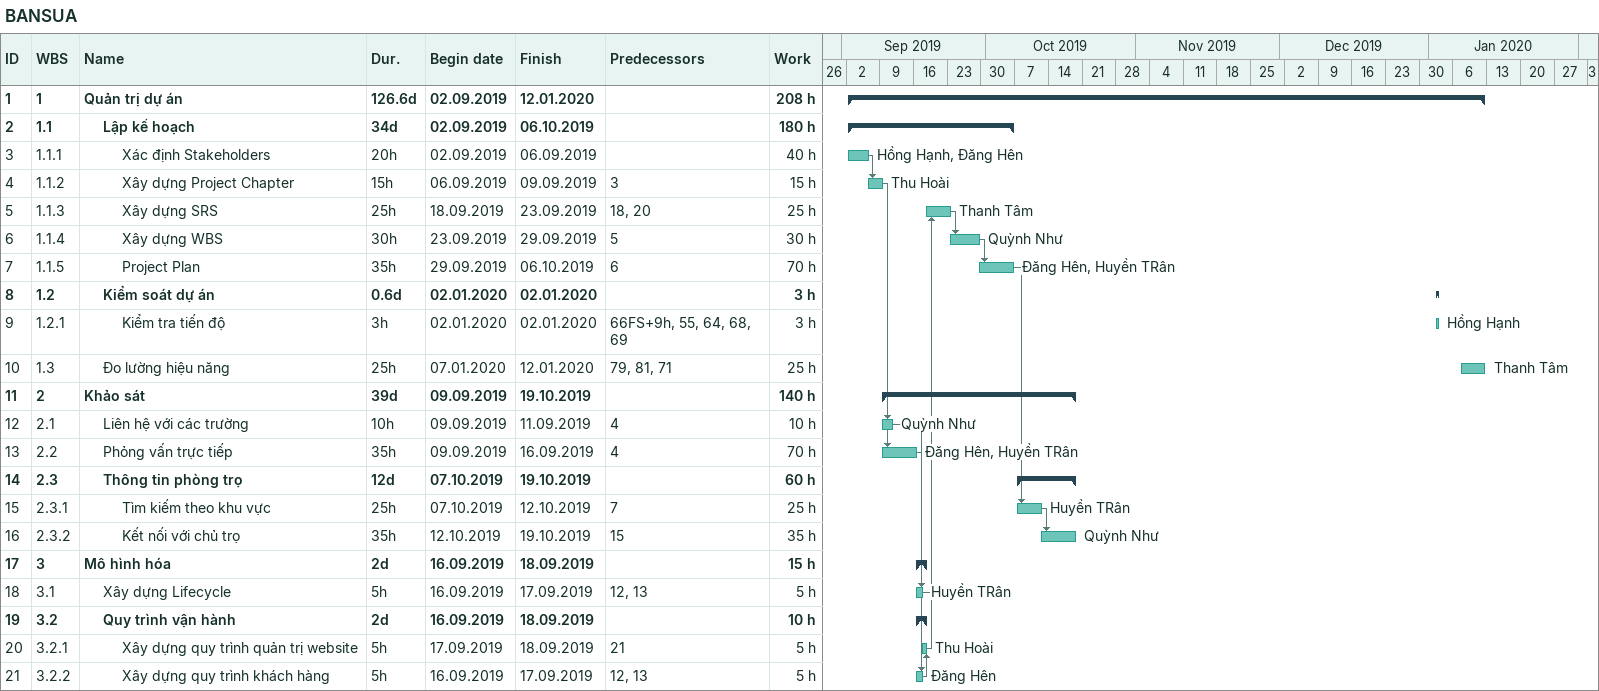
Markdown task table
BANSUA

| ID | WBS | Task | Duration | Start | Finish | Predecessors | Resources | Work (h) |
|---|---|---|---|---|---|---|---|---|
| 1 | 1 | **Quản trị dự án** | 126.6d | 2019-09-02 | 2020-01-12 |  |  | 208 |
| 2 | 1.1 | **Lập kế hoạch** | 34d | 2019-09-02 | 2019-10-06 |  |  | 180 |
| 3 | 1.1.1 | Xác định Stakeholders | 20h | 2019-09-02 | 2019-09-06 |  | Hồng Hạnh, Đăng Hên | 40 |
| 4 | 1.1.2 | Xây dựng Project Chapter | 15h | 2019-09-06 | 2019-09-09 | 3 | Thu Hoài | 15 |
| 5 | 1.1.3 | Xây dựng SRS | 25h | 2019-09-18 | 2019-09-23 | 18, 20 | Thanh Tâm | 25 |
| 6 | 1.1.4 | Xây dựng WBS | 30h | 2019-09-23 | 2019-09-29 | 5 | Quỳnh Như | 30 |
| 7 | 1.1.5 | Project Plan | 35h | 2019-09-29 | 2019-10-06 | 6 | Đăng Hên, Huyền TRân | 70 |
| 8 | 1.2 | **Kiểm soát dự án** | 0.6d | 2020-01-02 | 2020-01-02 |  |  | 3 |
| 9 | 1.2.1 | Kiểm tra tiến độ | 3h | 2020-01-02 | 2020-01-02 | 66FS+9h, 55, 64, 68, 69 | Hồng Hạnh | 3 |
| 10 | 1.3 | Đo lường hiệu năng | 25h | 2020-01-07 | 2020-01-12 | 79, 81, 71 | Thanh Tâm | 25 |
| 11 | 2 | **Khảo sát** | 39d | 2019-09-09 | 2019-10-19 |  |  | 140 |
| 12 | 2.1 | Liên hệ với các trường | 10h | 2019-09-09 | 2019-09-11 | 4 | Quỳnh Như | 10 |
| 13 | 2.2 | Phỏng vấn trực tiếp | 35h | 2019-09-09 | 2019-09-16 | 4 | Đăng Hên, Huyền TRân | 70 |
| 14 | 2.3 | **Thông tin phòng trọ** | 12d | 2019-10-07 | 2019-10-19 |  |  | 60 |
| 15 | 2.3.1 | Tìm kiếm theo khu vực | 25h | 2019-10-07 | 2019-10-12 | 7 | Huyền TRân | 25 |
| 16 | 2.3.2 | Kết nối với chủ trọ | 35h | 2019-10-12 | 2019-10-19 | 15 | Quỳnh Như | 35 |
| 17 | 3 | **Mô hình hóa** | 2d | 2019-09-16 | 2019-09-18 |  |  | 15 |
| 18 | 3.1 | Xây dựng Lifecycle | 5h | 2019-09-16 | 2019-09-17 | 12, 13 | Huyền TRân | 5 |
| 19 | 3.2 | **Quy trình vận hành** | 2d | 2019-09-16 | 2019-09-18 |  |  | 10 |
| 20 | 3.2.1 | Xây dựng quy trình quản trị website | 5h | 2019-09-17 | 2019-09-18 | 21 | Thu Hoài | 5 |
| 21 | 3.2.2 | Xây dựng quy trình khách hàng | 5h | 2019-09-16 | 2019-09-17 | 12, 13 | Đăng Hên | 5 |
